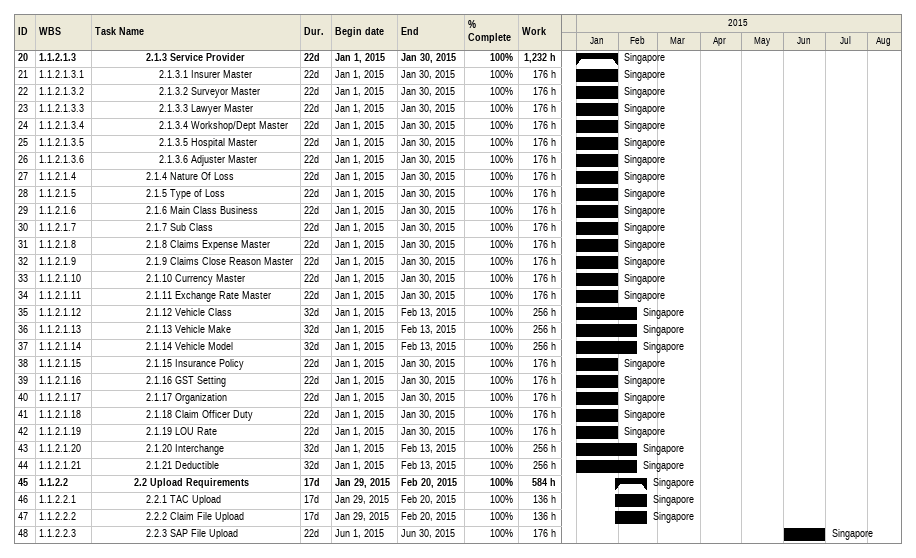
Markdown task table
| ID | WBS | Task | Duration | Start | Finish | Resources | % complete | Work (h) |
|---|---|---|---|---|---|---|---|---|
| 20 | 1.1.2.1.3 | **2.1.3 Service Provider** | 22d | 2015-01-01 | 2015-01-30 | Singapore | 100 | 1232 |
| 21 | 1.1.2.1.3.1 | 2.1.3.1 Insurer Master | 22d | 2015-01-01 | 2015-01-30 | Singapore | 100 | 176 |
| 22 | 1.1.2.1.3.2 | 2.1.3.2 Surveyor Master | 22d | 2015-01-01 | 2015-01-30 | Singapore | 100 | 176 |
| 23 | 1.1.2.1.3.3 | 2.1.3.3 Lawyer Master | 22d | 2015-01-01 | 2015-01-30 | Singapore | 100 | 176 |
| 24 | 1.1.2.1.3.4 | 2.1.3.4 Workshop/Dept Master | 22d | 2015-01-01 | 2015-01-30 | Singapore | 100 | 176 |
| 25 | 1.1.2.1.3.5 | 2.1.3.5 Hospital Master | 22d | 2015-01-01 | 2015-01-30 | Singapore | 100 | 176 |
| 26 | 1.1.2.1.3.6 | 2.1.3.6 Adjuster Master | 22d | 2015-01-01 | 2015-01-30 | Singapore | 100 | 176 |
| 27 | 1.1.2.1.4 | 2.1.4 Nature Of Loss | 22d | 2015-01-01 | 2015-01-30 | Singapore | 100 | 176 |
| 28 | 1.1.2.1.5 | 2.1.5 Type of Loss | 22d | 2015-01-01 | 2015-01-30 | Singapore | 100 | 176 |
| 29 | 1.1.2.1.6 | 2.1.6 Main Class Business | 22d | 2015-01-01 | 2015-01-30 | Singapore | 100 | 176 |
| 30 | 1.1.2.1.7 | 2.1.7 Sub Class | 22d | 2015-01-01 | 2015-01-30 | Singapore | 100 | 176 |
| 31 | 1.1.2.1.8 | 2.1.8 Claims Expense Master | 22d | 2015-01-01 | 2015-01-30 | Singapore | 100 | 176 |
| 32 | 1.1.2.1.9 | 2.1.9 Claims Close Reason Master | 22d | 2015-01-01 | 2015-01-30 | Singapore | 100 | 176 |
| 33 | 1.1.2.1.10 | 2.1.10 Currency Master | 22d | 2015-01-01 | 2015-01-30 | Singapore | 100 | 176 |
| 34 | 1.1.2.1.11 | 2.1.11 Exchange Rate Master | 22d | 2015-01-01 | 2015-01-30 | Singapore | 100 | 176 |
| 35 | 1.1.2.1.12 | 2.1.12 Vehicle Class | 32d | 2015-01-01 | 2015-02-13 | Singapore | 100 | 256 |
| 36 | 1.1.2.1.13 | 2.1.13 Vehicle Make | 32d | 2015-01-01 | 2015-02-13 | Singapore | 100 | 256 |
| 37 | 1.1.2.1.14 | 2.1.14 Vehicle Model | 32d | 2015-01-01 | 2015-02-13 | Singapore | 100 | 256 |
| 38 | 1.1.2.1.15 | 2.1.15 Insurance Policy | 22d | 2015-01-01 | 2015-01-30 | Singapore | 100 | 176 |
| 39 | 1.1.2.1.16 | 2.1.16 GST Setting | 22d | 2015-01-01 | 2015-01-30 | Singapore | 100 | 176 |
| 40 | 1.1.2.1.17 | 2.1.17 Organization | 22d | 2015-01-01 | 2015-01-30 | Singapore | 100 | 176 |
| 41 | 1.1.2.1.18 | 2.1.18 Claim Officer Duty | 22d | 2015-01-01 | 2015-01-30 | Singapore | 100 | 176 |
| 42 | 1.1.2.1.19 | 2.1.19 LOU Rate | 22d | 2015-01-01 | 2015-01-30 | Singapore | 100 | 176 |
| 43 | 1.1.2.1.20 | 2.1.20 Interchange | 32d | 2015-01-01 | 2015-02-13 | Singapore | 100 | 256 |
| 44 | 1.1.2.1.21 | 2.1.21 Deductible | 32d | 2015-01-01 | 2015-02-13 | Singapore | 100 | 256 |
| 45 | 1.1.2.2 | **2.2 Upload Requirements** | 17d | 2015-01-29 | 2015-02-20 | Singapore | 100 | 584 |
| 46 | 1.1.2.2.1 | 2.2.1 TAC Upload | 17d | 2015-01-29 | 2015-02-20 | Singapore | 100 | 136 |
| 47 | 1.1.2.2.2 | 2.2.2 Claim File Upload | 17d | 2015-01-29 | 2015-02-20 | Singapore | 100 | 136 |
| 48 | 1.1.2.2.3 | 2.2.3 SAP File Upload | 22d | 2015-06-01 | 2015-06-30 | Singapore | 100 | 176 |
